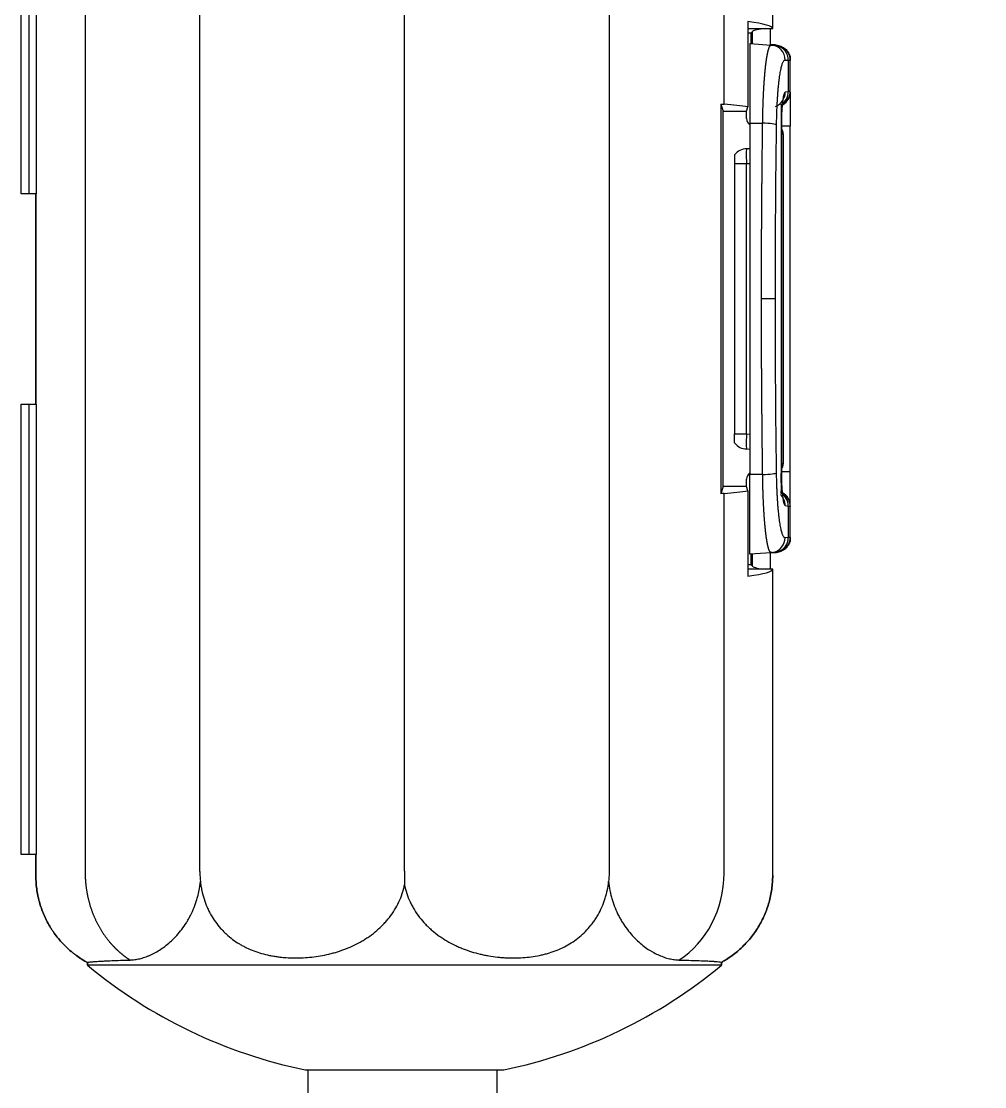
# Model space of a CAD drawing. Extents: x 1350 to 2592, y -2 to 907.
# Drawn here: x 1493.8 to 1558, y 154.5 to 225.5 of the extents above; entities that cross this region are included whole.
import ezdxf

# ---------------------------------------------------------------- set-up
doc = ezdxf.new("R2010")
doc.units = 0
doc.header["$LTSCALE"] = 10
doc.header["$MEASUREMENT"] = 0
doc.linetypes.add('CENTER', pattern=[2, 1.25, -0.25, 0.25, -0.25])
doc.layers.get('0').update_dxf_attribs({"linetype": 'CONTINUOUS'})

# ---------------------------------------------------------------- blocks, each defined once
blk = doc.blocks.new('G$CAE68A8B7')
at = {"ltscale": 0.5}
for p, q in [((4.248, 89.576), (4.248, 13.088)), ((11.883, 13.206), (11.883, 89.459)), ((25.5, 13.221), (25.5, 89.443)), ((39.117, 89.459), (39.117, 13.206)), ((46.769, 64.286), (46.769, 89.576)), ((0, 58.332), (0, 88.332)), ((0.513, 58.332), (0.513, 88.332)), ((1.012, 58.332), (1.012, 88.332)), ((50, 69.332), (50, 71.832)), ((48.354, 69.795), (48.354, 64.111)), ((48.354, 69.332), (50, 69.332)), ((48.354, 69.039), (48.565, 69.039)), ((48.565, 68.326), (48.565, 69.039)), ((48.666, 68.318), (48.666, 69.136)), ((49.847, 68.256), (49.847, 69.332)), ((48.469, 68.332), (48.469, 63.034)), ((48.469, 68.332), (49.902, 68.232)), ((49.902, 68.232), (50.113, 68.217)), ((50.17, 68.251), (50.17, 68.212)), ((51.169, 67.41), (51.169, 67.211)), ((50.826, 67.235), (51.037, 67.22)), ((51.037, 67.22), (51.037, 65.125)), ((51.169, 65.102), (51.169, 67.211)), ((51.037, 65.125), (50.832, 65.089)), ((51.169, 65.102), (51.169, 62.832)), ((46.542, 64.306), (46.7, 63.832)), ((46.542, 64.306), (46.542, 38.359)), ((48.261, 63.832), (48.354, 64.111)), ((46.7, 38.832), (46.7, 63.832)), ((46.7, 63.832), (48.261, 63.832)), ((48.261, 63.333), (48.261, 63.832)), ((48.469, 63.034), (48.469, 39.63)), ((48.469, 63.034), (49.334, 63.027)), ((50.582, 62.832), (50.576, 62.832)), ((50.576, 62.832), (50.576, 39.832)), ((51.169, 62.832), (50.581, 62.832)), ((50.582, 39.832), (50.582, 62.832)), ((51.169, 39.832), (51.169, 62.832)), ((50.7, 62.322), (50.7, 62.33)), ((50.7, 62.322), (50.7, 40.343)), ((48.469, 61.332), (48.252, 61.328)), ((47.469, 60.929), (47.469, 60.329)), ((47.469, 60.329), (47.469, 42.336)), ((48.252, 60.329), (47.469, 60.329)), ((48.469, 60.332), (48.252, 60.329)), ((48.252, 42.336), (48.252, 60.329)), ((0.513, 58.332), (0, 58.332)), ((1.012, 58.332), (0.513, 58.332)), ((0.964, 58.332), (0.964, 44.332)), ((0.964, 44.332), (0.964, 58.332)), ((0, 44.332), (0.513, 44.332)), ((0, 14.332), (0, 44.332)), ((0.513, 44.332), (1.012, 44.332)), ((0.513, 14.332), (0.513, 44.332)), ((1.012, 14.332), (1.012, 44.332)), ((47.469, 42.336), (48.252, 42.336)), ((47.469, 41.736), (47.469, 42.336)), ((48.252, 42.336), (48.469, 42.332)), ((48.252, 41.336), (48.469, 41.332)), ((50.576, 39.832), (50.582, 39.832)), ((50.584, 39.832), (51.169, 39.832)), ((50.7, 40.334), (50.7, 40.343)), ((51.169, 37.562), (51.169, 39.832)), ((48.261, 38.832), (48.261, 39.331)), ((49.334, 39.637), (48.469, 39.63)), ((48.469, 34.332), (48.469, 39.63)), ((46.7, 38.832), (46.542, 38.359)), ((48.261, 38.832), (46.7, 38.832)), ((46.769, 13.088), (46.769, 38.378)), ((48.354, 38.553), (48.261, 38.832)), ((48.354, 38.553), (48.354, 32.87)), ((50.832, 37.575), (51.037, 37.539)), ((51.037, 37.539), (51.037, 35.445)), ((51.169, 35.454), (51.169, 37.562)), ((51.037, 35.445), (50.826, 35.43)), ((51.169, 35.454), (51.169, 35.254)), ((49.902, 34.432), (48.469, 34.332)), ((48.565, 33.626), (48.565, 34.339)), ((48.666, 33.528), (48.666, 34.346)), ((49.847, 33.332), (49.847, 34.408)), ((50.113, 34.447), (49.902, 34.432)), ((50.17, 34.453), (50.17, 34.413)), ((48.565, 33.626), (48.354, 33.626)), ((50, 33.332), (48.354, 33.332)), ((50, 30.832), (50, 33.332)), ((50, 12.933), (50, 32.832)), ((50, 12.933), (50, 30.832)), ((0.513, 14.332), (0, 14.332)), ((1.012, 14.332), (0.513, 14.332)), ((0.964, 14.332), (0.964, 12.933)), ((0.964, 12.933), (0.964, 14.332)), ((4.411, 6.965), (4.411, 7.134)), ((4.411, 7.134), (4.411, 6.965)), ((46.589, 7.154), (46.589, 6.965)), ((46.589, 6.965), (46.589, 7.154)), ((46.589, 6.965), (4.411, 6.965)), ((18.9, 0), (32.1, 0))]:
    blk.add_line(p, q, dxfattribs=at)
for centre, radius, start, end in [((50.169, 67.211), 1, 0, 76.08589), ((48.269, 60.329), 1, 91.0001, 143.13021), ((48.269, 42.336), 1, 216.86979, 268.9999), ((50.169, 35.454), 1, 283.89937, 0), ((25.5, 32.283), 32.951, 230.20769, 258.44562), ((25.5, 32.283), 32.951, 230.20769, 258.44562), ((25.5, 32.283), 32.951, 281.55438, 309.79231), ((25.5, 32.283), 32.951, 281.55438, 309.79231)]:
    blk.add_arc(centre, radius, start, end, dxfattribs=at)
for centre, major_axis, ratio, start_param, end_param in [((25.5, 69.332), (24.5, 0), 0.052408, 0, 0.368634), ((25.5, 69.832), (-23.5, 0), 0.176327, 2.948913, 2.972792), ((50.145, 69.092), (1.5, 0), 0.176327, 1.999345, 2.972792), ((49.832, 67.235), (-0.07, -0.998), 0.993331, 1.640145, 3.141593), ((50.043, 67.22), (-0.07, -0.998), 0.993331, 2.968645, 3.141593), ((50.043, 67.22), (-0.07, -0.998), 0.993331, 1.640145, 2.968645), ((49.839, 65.089), (-0.174, 0.985), 0.993159, 3.315726, 4.539026), ((50.043, 65.125), (-0.174, 0.985), 0.993159, 3.512327, 4.539026), ((50.164, 65.146), (-0.174, 0.985), 0.999706, 3.388958, 4.537906), ((50.169, 65.102), (1, 0), 0.980581, 5.139384, 6.133), ((50.169, 65.102), (1, 0), 0.980581, 6.133, 6.283185), ((25.5, 63.649), (24.5, 0), 0.052408, 0.368634, 0.51937), ((48.761, 63.334), (-0.098, -0.492), 0.996044, 4.910077, 5.858091), ((49.264, 62.911), (1, -0.014), 0.117959, 0.11609, 1.502599), ((50.2, 62.322), (0.5, 0), 0.996195, 0.176739, 0.69979), ((50.2, 62.322), (0.5, 0), 0.996195, 0, 0.176739), ((48.269, 60.329), (0.017, -1), 0.01745, 3.141593, 4.712084), ((48.269, 42.336), (-0.017, -1), 0.01745, 4.712694, 6.283185), ((48.761, 39.33), (-0.098, 0.492), 0.996044, 0.425094, 1.373108), ((49.264, 39.754), (-1, -0.014), 0.117959, 1.638993, 3.025502), ((50.2, 40.343), (-0.5, 0), 0.996195, 2.441803, 3.141593), ((25.5, 39.016), (24.5, 0), 0.052408, 5.763816, 5.914551), ((49.839, 37.575), (0.174, 0.985), 0.993159, 4.885752, 5.717137), ((50.043, 37.539), (0.174, 0.985), 0.993159, 4.885752, 5.922058), ((50.164, 37.518), (0.174, 0.985), 0.999706, 4.886872, 6.04555), ((50.169, 37.562), (-1, 0), 0.980581, 3.303581, 4.302084), ((50.169, 37.562), (-1, 0), 0.980581, 3.141593, 3.303581), ((49.832, 35.43), (0.07, -0.998), 0.993331, 0.172502, 1.501447), ((50.043, 35.445), (0.07, -0.998), 0.993331, 0.172666, 1.501447), ((50.043, 35.445), (0.07, -0.998), 0.993331, 0, 0.172666), ((25.5, 32.832), (-23.5, 0), 0.176327, 3.310393, 3.334272), ((50.145, 33.573), (1.5, 0), 0.176327, 3.310393, 4.28384), ((25.5, 33.332), (24.5, 0), 0.052408, 5.914551, 6.283185), ((41.04, 13.088), (0.201, 6.597), 0.868033, 3.672309, 4.738884)]:
    blk.add_ellipse(centre, major_axis=major_axis, ratio=ratio, start_param=start_param, end_param=end_param, dxfattribs=at)
for points, knots in [([(49.334, 63.027), (49.334, 63.05), (49.335, 63.096), (49.336, 63.165), (49.337, 63.234), (49.338, 63.303), (49.339, 63.372), (49.34, 63.442), (49.341, 63.511), (49.343, 63.58), (49.344, 63.649), (49.346, 63.718), (49.348, 63.787), (49.349, 63.856), (49.351, 63.925), (49.353, 63.994), (49.355, 64.062), (49.357, 64.131), (49.359, 64.2), (49.362, 64.268), (49.364, 64.336), (49.367, 64.405), (49.369, 64.473), (49.372, 64.54), (49.374, 64.608), (49.377, 64.676), (49.38, 64.743), (49.383, 64.81), (49.386, 64.877), (49.389, 64.943), (49.392, 65.01), (49.396, 65.076), (49.399, 65.141), (49.402, 65.207), (49.406, 65.272), (49.41, 65.337), (49.413, 65.401), (49.417, 65.465), (49.421, 65.529), (49.425, 65.592), (49.429, 65.655), (49.433, 65.718), (49.437, 65.78), (49.442, 65.841), (49.446, 65.902), (49.451, 65.963), (49.455, 66.023), (49.46, 66.083), (49.465, 66.142), (49.469, 66.201), (49.474, 66.259), (49.479, 66.317), (49.484, 66.374), (49.49, 66.43), (49.495, 66.486), (49.5, 66.541), (49.506, 66.596), (49.511, 66.65), (49.517, 66.703), (49.521, 66.743), (49.524, 66.769), (49.525, 66.782), (49.527, 66.795), (49.528, 66.808), (49.53, 66.821), (49.531, 66.834), (49.533, 66.847), (49.534, 66.86), (49.536, 66.874), (49.537, 66.887), (49.539, 66.9), (49.54, 66.914), (49.542, 66.927), (49.544, 66.94), (49.545, 66.954), (49.547, 66.967), (49.549, 66.981), (49.55, 66.994), (49.552, 67.007), (49.554, 67.021), (49.556, 67.035), (49.557, 67.048), (49.559, 67.062), (49.561, 67.075), (49.563, 67.089), (49.564, 67.102), (49.566, 67.116), (49.568, 67.13), (49.57, 67.143), (49.572, 67.157), (49.574, 67.17), (49.576, 67.184), (49.578, 67.198), (49.58, 67.211), (49.582, 67.225), (49.584, 67.238), (49.586, 67.252), (49.588, 67.265), (49.59, 67.279), (49.592, 67.293), (49.594, 67.306), (49.596, 67.32), (49.598, 67.333), (49.6, 67.347), (49.602, 67.36), (49.604, 67.373), (49.607, 67.387), (49.609, 67.4), (49.611, 67.414), (49.613, 67.427), (49.615, 67.44), (49.618, 67.453), (49.62, 67.467), (49.622, 67.48), (49.625, 67.493), (49.627, 67.506), (49.629, 67.519), (49.632, 67.532), (49.634, 67.545), (49.636, 67.558), (49.639, 67.571), (49.641, 67.584), (49.644, 67.596), (49.646, 67.609), (49.648, 67.622), (49.651, 67.634), (49.653, 67.647), (49.656, 67.659), (49.658, 67.671), (49.661, 67.684), (49.664, 67.696), (49.666, 67.708), (49.669, 67.72), (49.671, 67.732), (49.674, 67.744), (49.677, 67.756), (49.679, 67.768), (49.682, 67.779), (49.685, 67.791), (49.687, 67.802), (49.69, 67.814), (49.693, 67.825), (49.696, 67.836), (49.698, 67.847), (49.701, 67.858), (49.704, 67.869), (49.707, 67.88), (49.71, 67.89), (49.712, 67.901), (49.715, 67.911), (49.718, 67.921), (49.721, 67.932), (49.724, 67.942), (49.727, 67.952), (49.73, 67.961), (49.733, 67.971), (49.736, 67.981), (49.739, 67.99), (49.742, 67.999), (49.745, 68.008), (49.748, 68.017), (49.751, 68.026), (49.754, 68.035), (49.757, 68.043), (49.76, 68.052), (49.763, 68.06), (49.767, 68.068), (49.77, 68.076), (49.773, 68.084), (49.776, 68.091), (49.779, 68.099), (49.783, 68.106), (49.786, 68.113), (49.789, 68.12), (49.792, 68.127), (49.796, 68.133), (49.799, 68.14), (49.802, 68.146), (49.806, 68.152), (49.809, 68.158), (49.812, 68.163), (49.816, 68.169), (49.819, 68.174), (49.823, 68.179), (49.826, 68.184), (49.83, 68.188), (49.833, 68.193), (49.836, 68.197), (49.84, 68.201), (49.843, 68.204), (49.847, 68.208), (49.851, 68.211), (49.854, 68.214), (49.858, 68.217), (49.861, 68.22), (49.865, 68.222), (49.869, 68.224), (49.872, 68.226), (49.876, 68.228), (49.88, 68.229), (49.883, 68.23), (49.887, 68.231), (49.891, 68.232), (49.895, 68.232), (49.898, 68.232), (49.901, 68.232), (49.902, 68.232)], [0, 0, 0, 0, 0.008044, 0.016108, 0.024192, 0.032296, 0.040419, 0.048562, 0.056724, 0.064907, 0.073109, 0.081331, 0.089573, 0.097834, 0.106115, 0.114416, 0.122737, 0.131077, 0.139438, 0.147818, 0.156217, 0.164637, 0.173076, 0.181535, 0.190014, 0.198513, 0.207031, 0.215569, 0.224127, 0.232704, 0.241302, 0.249919, 0.258556, 0.267212, 0.275889, 0.284585, 0.293301, 0.302037, 0.310792, 0.319567, 0.328362, 0.337177, 0.346011, 0.354865, 0.363739, 0.372633, 0.381546, 0.390479, 0.399432, 0.408405, 0.417397, 0.426409, 0.435441, 0.444492, 0.453563, 0.462654, 0.471765, 0.480895, 0.490045, 0.499215, 0.501491, 0.503783, 0.506091, 0.508415, 0.510755, 0.513111, 0.515483, 0.517871, 0.520275, 0.522695, 0.525131, 0.527583, 0.530051, 0.532535, 0.535034, 0.53755, 0.540082, 0.542629, 0.545193, 0.547772, 0.550368, 0.552979, 0.555607, 0.55825, 0.560909, 0.563585, 0.566276, 0.568983, 0.571706, 0.574445, 0.5772, 0.579971, 0.582758, 0.585561, 0.588379, 0.591214, 0.594064, 0.596931, 0.599814, 0.602712, 0.605626, 0.608557, 0.611503, 0.614465, 0.617443, 0.620437, 0.623447, 0.626473, 0.629514, 0.632572, 0.635646, 0.638735, 0.641841, 0.644962, 0.648099, 0.651252, 0.654421, 0.657606, 0.660807, 0.664024, 0.667257, 0.670505, 0.67377, 0.67705, 0.680347, 0.683659, 0.686987, 0.690331, 0.693691, 0.697067, 0.700459, 0.703866, 0.70729, 0.710729, 0.714184, 0.717655, 0.721142, 0.724645, 0.728164, 0.731699, 0.735249, 0.738816, 0.742398, 0.745996, 0.74961, 0.75324, 0.756886, 0.760547, 0.764225, 0.767918, 0.771627, 0.775352, 0.779093, 0.78285, 0.786622, 0.790411, 0.794215, 0.798035, 0.801871, 0.805723, 0.809591, 0.813474, 0.817374, 0.821289, 0.82522, 0.829167, 0.833129, 0.837108, 0.841102, 0.845112, 0.849138, 0.85318, 0.857238, 0.861311, 0.8654, 0.869506, 0.873626, 0.877763, 0.881916, 0.886084, 0.890268, 0.894468, 0.898684, 0.902915, 0.907162, 0.911425, 0.915704, 0.919999, 0.924309, 0.928636, 0.932978, 0.937335, 0.941709, 0.946098, 0.950503, 0.954924, 0.959361, 0.963813, 0.968282, 0.972765, 0.977265, 0.981781, 0.986312, 0.990859, 0.995422, 1, 1, 1, 1]), ([(50.17, 68.251), (50.116, 68.251), (50.063, 68.251), (49.983, 68.251), (49.956, 68.25), (49.903, 68.25), (49.876, 68.25), (49.85, 68.249)], [0, 0, 0, 0, 0.5, 0.5, 0.75, 0.75, 1, 1, 1, 1]), ([(50.17, 68.251), (50.17, 68.251), (50.173, 68.251), (50.183, 68.248), (50.19, 68.246), (50.217, 68.239), (50.243, 68.232), (50.285, 68.22), (50.294, 68.218), (50.312, 68.212), (50.322, 68.21), (50.353, 68.201), (50.386, 68.192), (50.423, 68.181), (50.448, 68.174), (50.461, 68.17), (50.488, 68.162), (50.502, 68.158), (50.531, 68.148), (50.545, 68.142), (50.62, 68.113), (50.683, 68.081), (50.811, 67.995), (50.873, 67.943), (50.945, 67.864), (50.959, 67.847), (50.986, 67.813), (50.999, 67.796), (51.037, 67.742), (51.059, 67.704), (51.09, 67.645), (51.1, 67.624), (51.118, 67.583), (51.126, 67.562), (51.148, 67.498), (51.16, 67.454), (51.169, 67.41)], [0, 0, 0, 0, 0.0625, 0.0625, 0.125, 0.125, 0.25, 0.25, 0.28125, 0.28125, 0.3125, 0.3125, 0.375, 0.40625, 0.40625, 0.4375, 0.4375, 0.46875, 0.46875, 0.5, 0.5, 0.625, 0.625, 0.75, 0.75, 0.78125, 0.78125, 0.8125, 0.8125, 0.875, 0.875, 0.90625, 0.90625, 0.9375, 0.9375, 1, 1, 1, 1]), ([(51.169, 65.114), (51.169, 65.119), (51.169, 65.131), (51.167, 65.144), (51.165, 65.147), (51.164, 65.146)], [0, 0, 0, 0, 0.223847, 0.611924, 1, 1, 1, 1]), ([(50.577, 62.832), (50.577, 62.997), (50.578, 63.299), (50.588, 63.708), (50.596, 64.015), (50.591, 64.213), (50.569, 64.274), (50.549, 64.287), (50.549, 64.288)], [0, 0, 0, 0, 0.229238, 0.443605, 0.642275, 0.825427, 0.994544, 1, 1, 1, 1]), ([(49.255, 51.332), (49.255, 51.384), (49.255, 51.489), (49.255, 51.645), (49.255, 51.801), (49.255, 51.957), (49.255, 52.114), (49.255, 52.27), (49.255, 52.426), (49.255, 52.583), (49.256, 52.739), (49.256, 52.895), (49.256, 53.051), (49.257, 53.208), (49.257, 53.364), (49.257, 53.52), (49.258, 53.677), (49.258, 53.833), (49.259, 53.989), (49.259, 54.145), (49.26, 54.302), (49.26, 54.458), (49.261, 54.614), (49.261, 54.77), (49.262, 54.926), (49.263, 55.083), (49.263, 55.239), (49.264, 55.395), (49.265, 55.551), (49.266, 55.707), (49.266, 55.863), (49.267, 56.02), (49.268, 56.176), (49.269, 56.332), (49.27, 56.488), (49.271, 56.644), (49.272, 56.8), (49.273, 56.956), (49.274, 57.112), (49.275, 57.268), (49.276, 57.424), (49.277, 57.58), (49.278, 57.736), (49.279, 57.892), (49.281, 58.048), (49.282, 58.204), (49.283, 58.36), (49.284, 58.516), (49.286, 58.672), (49.287, 58.827), (49.288, 58.983), (49.29, 59.139), (49.291, 59.295), (49.293, 59.451), (49.294, 59.606), (49.296, 59.762), (49.297, 59.918), (49.299, 60.074), (49.3, 60.229), (49.302, 60.385), (49.304, 60.541), (49.305, 60.696), (49.307, 60.852), (49.309, 61.007), (49.31, 61.163), (49.312, 61.318), (49.314, 61.474), (49.316, 61.629), (49.318, 61.785), (49.32, 61.94), (49.322, 62.096), (49.324, 62.251), (49.326, 62.406), (49.328, 62.562), (49.33, 62.717), (49.332, 62.872), (49.333, 62.976), (49.334, 63.027)], [0, 0, 0, 0, 0.013333, 0.026666, 0.04, 0.053333, 0.066666, 0.079999, 0.093332, 0.106665, 0.119999, 0.133332, 0.146665, 0.159998, 0.173331, 0.186664, 0.199998, 0.213331, 0.226664, 0.239997, 0.25333, 0.266664, 0.279997, 0.29333, 0.306663, 0.319997, 0.33333, 0.346663, 0.359996, 0.373329, 0.386663, 0.399996, 0.413329, 0.426662, 0.439996, 0.453329, 0.466662, 0.479996, 0.493329, 0.506662, 0.519995, 0.533329, 0.546662, 0.559995, 0.573329, 0.586662, 0.599995, 0.613329, 0.626662, 0.639995, 0.653329, 0.666662, 0.679996, 0.693329, 0.706662, 0.719996, 0.733329, 0.746663, 0.759996, 0.77333, 0.786663, 0.799997, 0.81333, 0.826663, 0.839997, 0.853331, 0.866664, 0.879998, 0.893331, 0.906665, 0.919998, 0.933332, 0.946665, 0.959999, 0.973333, 0.986666, 1, 1, 1, 1]), ([(50.178, 51.332), (50.178, 51.376), (50.178, 52.368), (50.182, 54.316), (50.197, 57.169), (50.221, 59.995), (50.244, 61.934), (50.257, 62.911)], [0, 0, 0, 0, 0.011439, 0.258579, 0.505719, 0.75286, 1, 1, 1, 1]), ([(50.587, 62.316), (50.595, 62.317), (50.614, 62.317), (50.642, 62.318), (50.668, 62.319), (50.683, 62.319), (50.689, 62.32), (50.691, 62.32)], [0, 0, 0, 0, 0.144752, 0.390211, 0.63567, 0.881129, 1, 1, 1, 1]), ([(49.334, 39.637), (49.333, 39.689), (49.332, 39.792), (49.33, 39.948), (49.328, 40.103), (49.326, 40.258), (49.324, 40.414), (49.322, 40.569), (49.32, 40.724), (49.318, 40.88), (49.316, 41.035), (49.314, 41.191), (49.312, 41.346), (49.31, 41.502), (49.309, 41.657), (49.307, 41.813), (49.305, 41.968), (49.304, 42.124), (49.302, 42.28), (49.3, 42.435), (49.299, 42.591), (49.297, 42.747), (49.296, 42.902), (49.294, 43.058), (49.293, 43.214), (49.291, 43.37), (49.29, 43.525), (49.288, 43.681), (49.287, 43.837), (49.286, 43.993), (49.284, 44.149), (49.283, 44.305), (49.282, 44.461), (49.281, 44.616), (49.279, 44.772), (49.278, 44.928), (49.277, 45.084), (49.276, 45.24), (49.275, 45.396), (49.274, 45.552), (49.273, 45.708), (49.272, 45.865), (49.271, 46.021), (49.27, 46.177), (49.269, 46.333), (49.268, 46.489), (49.267, 46.645), (49.266, 46.801), (49.266, 46.957), (49.265, 47.113), (49.264, 47.27), (49.263, 47.426), (49.263, 47.582), (49.262, 47.738), (49.261, 47.894), (49.261, 48.051), (49.26, 48.207), (49.26, 48.363), (49.259, 48.519), (49.259, 48.675), (49.258, 48.832), (49.258, 48.988), (49.257, 49.144), (49.257, 49.3), (49.257, 49.457), (49.256, 49.613), (49.256, 49.769), (49.256, 49.926), (49.255, 50.082), (49.255, 50.238), (49.255, 50.394), (49.255, 50.551), (49.255, 50.707), (49.255, 50.863), (49.255, 51.02), (49.255, 51.176), (49.255, 51.28), (49.255, 51.332)], [0, 0, 0, 0, 0.013334, 0.026667, 0.040001, 0.053335, 0.066668, 0.080002, 0.093335, 0.106669, 0.120002, 0.133336, 0.146669, 0.160003, 0.173337, 0.18667, 0.200003, 0.213337, 0.22667, 0.240004, 0.253337, 0.266671, 0.280004, 0.293338, 0.306671, 0.320004, 0.333338, 0.346671, 0.360005, 0.373338, 0.386671, 0.400005, 0.413338, 0.426671, 0.440005, 0.453338, 0.466671, 0.480005, 0.493338, 0.506671, 0.520004, 0.533338, 0.546671, 0.560004, 0.573338, 0.586671, 0.600004, 0.613337, 0.626671, 0.640004, 0.653337, 0.66667, 0.680003, 0.693337, 0.70667, 0.720003, 0.733336, 0.74667, 0.760003, 0.773336, 0.786669, 0.800002, 0.813336, 0.826669, 0.840002, 0.853335, 0.866668, 0.880001, 0.893335, 0.906668, 0.920001, 0.933334, 0.946667, 0.96, 0.973334, 0.986667, 1, 1, 1, 1]), ([(50.257, 39.754), (50.244, 40.731), (50.221, 42.67), (50.197, 45.495), (50.182, 48.348), (50.178, 50.297), (50.178, 51.288), (50.178, 51.332)], [0, 0, 0, 0, 0.24714, 0.494281, 0.741421, 0.988561, 1, 1, 1, 1]), ([(50.534, 38.368), (50.543, 38.374), (50.564, 38.407), (50.579, 38.534), (50.579, 38.819), (50.574, 39.175), (50.574, 39.529), (50.575, 39.727), (50.577, 39.832)], [0, 0, 0, 0, 0.079872, 0.258351, 0.469088, 0.715154, 0.852674, 1, 1, 1, 1]), ([(50.583, 40.011), (50.593, 40.023), (50.615, 40.052), (50.644, 40.1), (50.669, 40.155), (50.687, 40.213), (50.698, 40.273), (50.7, 40.314), (50.7, 40.334)], [0, 0, 0, 0, 0.133322, 0.306658, 0.479993, 0.653329, 0.826664, 1, 1, 1, 1]), ([(50.692, 40.344), (50.69, 40.345), (50.683, 40.345), (50.668, 40.346), (50.642, 40.347), (50.616, 40.347), (50.599, 40.348), (50.594, 40.348)], [0, 0, 0, 0, 0.130492, 0.385111, 0.63973, 0.894349, 1, 1, 1, 1]), ([(49.815, 34.497), (49.814, 34.498), (49.812, 34.502), (49.809, 34.507), (49.806, 34.513), (49.802, 34.519), (49.799, 34.525), (49.796, 34.531), (49.792, 34.538), (49.789, 34.544), (49.786, 34.551), (49.783, 34.558), (49.779, 34.566), (49.776, 34.573), (49.773, 34.581), (49.77, 34.588), (49.767, 34.596), (49.763, 34.604), (49.76, 34.613), (49.757, 34.621), (49.754, 34.63), (49.751, 34.638), (49.748, 34.647), (49.745, 34.656), (49.742, 34.665), (49.739, 34.674), (49.736, 34.684), (49.733, 34.693), (49.73, 34.703), (49.727, 34.713), (49.724, 34.723), (49.721, 34.733), (49.718, 34.743), (49.715, 34.753), (49.712, 34.764), (49.71, 34.774), (49.707, 34.785), (49.704, 34.796), (49.701, 34.806), (49.698, 34.817), (49.696, 34.829), (49.693, 34.84), (49.69, 34.851), (49.687, 34.862), (49.685, 34.874), (49.682, 34.885), (49.679, 34.897), (49.677, 34.909), (49.674, 34.921), (49.671, 34.932), (49.669, 34.944), (49.666, 34.956), (49.664, 34.969), (49.661, 34.981), (49.658, 34.993), (49.656, 35.005), (49.653, 35.018), (49.651, 35.03), (49.648, 35.043), (49.646, 35.056), (49.644, 35.068), (49.641, 35.081), (49.639, 35.094), (49.636, 35.107), (49.634, 35.12), (49.632, 35.132), (49.629, 35.145), (49.627, 35.159), (49.625, 35.172), (49.622, 35.185), (49.62, 35.198), (49.618, 35.211), (49.615, 35.224), (49.613, 35.238), (49.611, 35.251), (49.609, 35.264), (49.607, 35.278), (49.604, 35.291), (49.602, 35.305), (49.6, 35.318), (49.598, 35.331), (49.596, 35.345), (49.594, 35.358), (49.592, 35.372), (49.59, 35.385), (49.588, 35.399), (49.586, 35.413), (49.584, 35.426), (49.582, 35.44), (49.58, 35.453), (49.578, 35.467), (49.576, 35.481), (49.574, 35.494), (49.572, 35.508), (49.57, 35.521), (49.568, 35.535), (49.566, 35.549), (49.564, 35.562), (49.563, 35.576), (49.561, 35.589), (49.559, 35.603), (49.557, 35.616), (49.556, 35.63), (49.554, 35.644), (49.552, 35.657), (49.55, 35.671), (49.549, 35.684), (49.547, 35.697), (49.545, 35.711), (49.544, 35.724), (49.542, 35.738), (49.54, 35.751), (49.539, 35.764), (49.537, 35.778), (49.536, 35.791), (49.534, 35.804), (49.533, 35.817), (49.531, 35.83), (49.53, 35.844), (49.528, 35.857), (49.527, 35.87), (49.525, 35.883), (49.524, 35.896), (49.521, 35.922), (49.517, 35.961), (49.511, 36.015), (49.506, 36.069), (49.5, 36.123), (49.495, 36.178), (49.49, 36.234), (49.484, 36.291), (49.479, 36.348), (49.474, 36.405), (49.469, 36.463), (49.465, 36.522), (49.46, 36.581), (49.455, 36.641), (49.451, 36.701), (49.446, 36.762), (49.442, 36.823), (49.437, 36.885), (49.433, 36.947), (49.429, 37.009), (49.425, 37.072), (49.421, 37.136), (49.417, 37.199), (49.413, 37.264), (49.41, 37.328), (49.406, 37.393), (49.402, 37.458), (49.399, 37.523), (49.396, 37.589), (49.392, 37.655), (49.389, 37.721), (49.386, 37.788), (49.383, 37.855), (49.38, 37.922), (49.377, 37.989), (49.374, 38.056), (49.372, 38.124), (49.369, 38.192), (49.367, 38.26), (49.364, 38.328), (49.362, 38.396), (49.359, 38.465), (49.357, 38.533), (49.355, 38.602), (49.353, 38.671), (49.351, 38.74), (49.349, 38.809), (49.348, 38.878), (49.346, 38.947), (49.344, 39.016), (49.343, 39.085), (49.341, 39.154), (49.34, 39.223), (49.339, 39.292), (49.338, 39.361), (49.337, 39.43), (49.336, 39.499), (49.335, 39.568), (49.334, 39.614), (49.334, 39.637)], [0, 0, 0, 0, 0.004, 0.008681, 0.013345, 0.01799, 0.022618, 0.027229, 0.031821, 0.036396, 0.040953, 0.045493, 0.050015, 0.054519, 0.059005, 0.063474, 0.067925, 0.072358, 0.076774, 0.081172, 0.085552, 0.089914, 0.094259, 0.098586, 0.102895, 0.107187, 0.111461, 0.115717, 0.119955, 0.124176, 0.128379, 0.132564, 0.136732, 0.140881, 0.145013, 0.149127, 0.153224, 0.157303, 0.161364, 0.165407, 0.169432, 0.17344, 0.17743, 0.181402, 0.185357, 0.189293, 0.193212, 0.197113, 0.200997, 0.204862, 0.20871, 0.21254, 0.216352, 0.220147, 0.223924, 0.227683, 0.231424, 0.235147, 0.238853, 0.242541, 0.246211, 0.249863, 0.253497, 0.257114, 0.260713, 0.264294, 0.267857, 0.271402, 0.27493, 0.27844, 0.281932, 0.285406, 0.288863, 0.292301, 0.295722, 0.299125, 0.30251, 0.305878, 0.309227, 0.312559, 0.315873, 0.319169, 0.322447, 0.325708, 0.32895, 0.332175, 0.335382, 0.338571, 0.341743, 0.344896, 0.348032, 0.35115, 0.35425, 0.357332, 0.360396, 0.363443, 0.366471, 0.369482, 0.372475, 0.37545, 0.378407, 0.381347, 0.384268, 0.387172, 0.390058, 0.392926, 0.395776, 0.398608, 0.401423, 0.404219, 0.406998, 0.409759, 0.412502, 0.415227, 0.417935, 0.420624, 0.423296, 0.425949, 0.428585, 0.431203, 0.433804, 0.436386, 0.43895, 0.441497, 0.451755, 0.461992, 0.472207, 0.482399, 0.49257, 0.502718, 0.512845, 0.522949, 0.533031, 0.543092, 0.55313, 0.563146, 0.57314, 0.583112, 0.593062, 0.60299, 0.612895, 0.622779, 0.63264, 0.64248, 0.652297, 0.662092, 0.671866, 0.681617, 0.691346, 0.701052, 0.710737, 0.7204, 0.73004, 0.739659, 0.749255, 0.758829, 0.768381, 0.777911, 0.787419, 0.796905, 0.806369, 0.81581, 0.82523, 0.834627, 0.844002, 0.853355, 0.862686, 0.871995, 0.881282, 0.890547, 0.899789, 0.90901, 0.918208, 0.927385, 0.936539, 0.945671, 0.954781, 0.963869, 0.972935, 0.981979, 0.991, 1, 1, 1, 1]), ([(51.164, 37.518), (51.165, 37.518), (51.167, 37.521), (51.169, 37.533), (51.169, 37.545), (51.169, 37.55)], [0, 0, 0, 0, 0.388359, 0.776718, 1, 1, 1, 1]), ([(51.169, 35.254), (51.16, 35.21), (51.148, 35.167), (51.126, 35.103), (51.118, 35.082), (51.1, 35.04), (51.09, 35.02), (51.059, 34.96), (51.037, 34.922), (50.999, 34.869), (50.986, 34.851), (50.959, 34.817), (50.945, 34.801), (50.873, 34.722), (50.811, 34.669), (50.683, 34.584), (50.62, 34.552), (50.545, 34.522), (50.531, 34.517), (50.502, 34.507), (50.488, 34.502), (50.461, 34.494), (50.448, 34.49), (50.423, 34.483), (50.386, 34.473), (50.353, 34.464), (50.322, 34.455), (50.312, 34.452), (50.294, 34.447), (50.285, 34.444), (50.243, 34.433), (50.217, 34.426), (50.19, 34.418), (50.183, 34.416), (50.173, 34.414), (50.17, 34.413), (50.17, 34.413)], [0, 0, 0, 0, 0.0625, 0.0625, 0.09375, 0.09375, 0.125, 0.125, 0.1875, 0.1875, 0.21875, 0.21875, 0.25, 0.25, 0.375, 0.375, 0.5, 0.5, 0.53125, 0.53125, 0.5625, 0.5625, 0.59375, 0.59375, 0.625, 0.6875, 0.6875, 0.71875, 0.71875, 0.75, 0.75, 0.875, 0.875, 0.9375, 0.9375, 1, 1, 1, 1]), ([(49.902, 34.432), (49.901, 34.432), (49.898, 34.432), (49.895, 34.432), (49.891, 34.433), (49.887, 34.433), (49.883, 34.434), (49.88, 34.435), (49.876, 34.437), (49.872, 34.438), (49.869, 34.44), (49.865, 34.442), (49.861, 34.445), (49.858, 34.447), (49.854, 34.45), (49.851, 34.453), (49.847, 34.457), (49.843, 34.46), (49.84, 34.464), (49.836, 34.468), (49.833, 34.472), (49.83, 34.476), (49.826, 34.481), (49.823, 34.486), (49.819, 34.491), (49.817, 34.494), (49.815, 34.496), (49.815, 34.497)], [0, 0, 0, 0, 0.04313, 0.086111, 0.128944, 0.171628, 0.214164, 0.256552, 0.298791, 0.340881, 0.382823, 0.424617, 0.466262, 0.507759, 0.549106, 0.590306, 0.631356, 0.672258, 0.713012, 0.753616, 0.794072, 0.83438, 0.874538, 0.914548, 0.954409, 0.994121, 1, 1, 1, 1]), ([(50.17, 34.413), (50.116, 34.413), (50.063, 34.413), (49.983, 34.414), (49.956, 34.414), (49.903, 34.415), (49.876, 34.415), (49.85, 34.415)], [0, 0, 0, 0, 0.5, 0.5, 0.75, 0.75, 1, 1, 1, 1]), ([(4.411, 7.134), (4.153, 7.274), (3.905, 7.431), (3.607, 7.65), (3.548, 7.694), (3.46, 7.763), (3.431, 7.786), (3.374, 7.833), (3.231, 7.951), (3.094, 8.075), (2.776, 8.381), (2.578, 8.598), (2.304, 8.943), (2.217, 9.061), (2.091, 9.244), (2.05, 9.305), (1.989, 9.399), (1.97, 9.431), (1.931, 9.494), (1.911, 9.525), (1.741, 9.812), (1.608, 10.075), (1.378, 10.614), (1.281, 10.892), (1.182, 11.248), (1.164, 11.319), (1.129, 11.464), (1.113, 11.536), (1.068, 11.754), (1.044, 11.9), (0.984, 12.34), (0.964, 12.635), (0.964, 12.933)], [0, 0, 0, 0, 0.125, 0.125, 0.15625, 0.15625, 0.171875, 0.171875, 0.1875, 0.25, 0.25, 0.375, 0.375, 0.4375, 0.4375, 0.46875, 0.46875, 0.484375, 0.484375, 0.5, 0.5, 0.625, 0.625, 0.75, 0.75, 0.78125, 0.78125, 0.8125, 0.8125, 0.875, 0.875, 1, 1, 1, 1]), ([(0.964, 12.933), (0.964, 12.635), (0.984, 12.34), (1.044, 11.9), (1.068, 11.754), (1.113, 11.536), (1.129, 11.464), (1.164, 11.319), (1.182, 11.248), (1.281, 10.892), (1.378, 10.614), (1.608, 10.075), (1.741, 9.812), (1.911, 9.525), (1.931, 9.494), (1.97, 9.431), (1.989, 9.399), (2.05, 9.305), (2.091, 9.244), (2.217, 9.061), (2.304, 8.943), (2.578, 8.598), (2.776, 8.381), (3.094, 8.075), (3.231, 7.951), (3.374, 7.833), (3.431, 7.786), (3.46, 7.763), (3.548, 7.694), (3.607, 7.65), (3.905, 7.431), (4.153, 7.274), (4.411, 7.134)], [0, 0, 0, 0, 0.125, 0.125, 0.1875, 0.1875, 0.21875, 0.21875, 0.25, 0.25, 0.375, 0.375, 0.5, 0.5, 0.515625, 0.515625, 0.53125, 0.53125, 0.5625, 0.5625, 0.625, 0.625, 0.75, 0.75, 0.8125, 0.828125, 0.828125, 0.84375, 0.84375, 0.875, 0.875, 1, 1, 1, 1]), ([(4.248, 13.088), (4.249, 13.062), (4.249, 13.008), (4.251, 12.927), (4.254, 12.846), (4.257, 12.765), (4.262, 12.683), (4.267, 12.601), (4.273, 12.519), (4.281, 12.436), (4.289, 12.353), (4.298, 12.27), (4.308, 12.186), (4.319, 12.103), (4.331, 12.019), (4.344, 11.935), (4.358, 11.851), (4.373, 11.767), (4.389, 11.682), (4.406, 11.598), (4.424, 11.513), (4.443, 11.429), (4.463, 11.344), (4.484, 11.26), (4.506, 11.175), (4.53, 11.091), (4.554, 11.007), (4.579, 10.923), (4.606, 10.838), (4.633, 10.755), (4.662, 10.671), (4.691, 10.587), (4.722, 10.504), (4.754, 10.421), (4.786, 10.338), (4.82, 10.256), (4.855, 10.174), (4.891, 10.092), (4.928, 10.011), (4.966, 9.93), (5.005, 9.85), (5.046, 9.77), (5.087, 9.69), (5.129, 9.611), (5.172, 9.533), (5.216, 9.455), (5.262, 9.378), (5.308, 9.302), (5.355, 9.226), (5.403, 9.151), (5.452, 9.076), (5.502, 9.003), (5.553, 8.93), (5.605, 8.857), (5.658, 8.786), (5.712, 8.716), (5.766, 8.646), (5.822, 8.577), (5.878, 8.509), (5.925, 8.455), (5.961, 8.413), (5.986, 8.384), (6.012, 8.355), (6.038, 8.327), (6.064, 8.298), (6.09, 8.27), (6.117, 8.242), (6.143, 8.214), (6.17, 8.186), (6.196, 8.159), (6.223, 8.131), (6.25, 8.104), (6.278, 8.077), (6.305, 8.051), (6.332, 8.024), (6.36, 7.998), (6.388, 7.972), (6.415, 7.946), (6.443, 7.92), (6.472, 7.895), (6.5, 7.87), (6.528, 7.845), (6.557, 7.82), (6.585, 7.795), (6.614, 7.771), (6.643, 7.747), (6.672, 7.723), (6.701, 7.699), (6.73, 7.676), (6.759, 7.652), (6.788, 7.629), (6.818, 7.606), (6.848, 7.584), (6.877, 7.561), (6.907, 7.539), (6.937, 7.517), (6.967, 7.496), (6.997, 7.474), (7.027, 7.453), (7.057, 7.432), (7.088, 7.411), (7.118, 7.39), (7.149, 7.37), (7.179, 7.35), (7.21, 7.33), (7.23, 7.317), (7.241, 7.31)], [0, 0, 0, 0, 0.01141, 0.022876, 0.034398, 0.045976, 0.057608, 0.069296, 0.081037, 0.092832, 0.104679, 0.116579, 0.128531, 0.140533, 0.152586, 0.164689, 0.17684, 0.18904, 0.201288, 0.213582, 0.225922, 0.238307, 0.250736, 0.263209, 0.275725, 0.288282, 0.300879, 0.313517, 0.326193, 0.338907, 0.351658, 0.364445, 0.377266, 0.390121, 0.403009, 0.415928, 0.428878, 0.441857, 0.454864, 0.467898, 0.480957, 0.494042, 0.507149, 0.520279, 0.53343, 0.5466, 0.559789, 0.572995, 0.586216, 0.599453, 0.612702, 0.625964, 0.639236, 0.652517, 0.665807, 0.679103, 0.692405, 0.70571, 0.719019, 0.732328, 0.738187, 0.744046, 0.749904, 0.755762, 0.76162, 0.767477, 0.773333, 0.779189, 0.785044, 0.790897, 0.79675, 0.802601, 0.808451, 0.814299, 0.820146, 0.825991, 0.831835, 0.837676, 0.843515, 0.849352, 0.855187, 0.86102, 0.86685, 0.872677, 0.878502, 0.884323, 0.890142, 0.895958, 0.901771, 0.90758, 0.913386, 0.919189, 0.924988, 0.930783, 0.936575, 0.942362, 0.948146, 0.953925, 0.959701, 0.965471, 0.971238, 0.977, 0.982757, 0.98851, 0.994257, 1, 1, 1, 1]), ([(25.5, 13.221), (25.5, 13.072), (25.5, 12.923), (25.5, 12.624), (25.5, 12.475), (25.5, 12.325)], [0, 0, 0, 0, 0.5, 0.5, 1, 1, 1, 1]), ([(50, 12.933), (50, 12.783), (49.99, 12.483), (49.944, 12.034), (49.867, 11.588), (49.76, 11.151), (49.624, 10.721), (49.458, 10.301), (49.264, 9.893), (49.044, 9.501), (48.796, 9.124), (48.523, 8.764), (48.227, 8.424), (47.909, 8.106), (47.568, 7.809), (47.208, 7.536), (46.879, 7.32), (46.67, 7.199), (46.589, 7.154)], [0, 0, 0, 0, 0.064036, 0.128073, 0.192109, 0.256146, 0.320182, 0.384218, 0.448255, 0.512291, 0.576327, 0.640364, 0.7044, 0.768437, 0.832473, 0.896509, 0.960546, 1, 1, 1, 1]), ([(46.589, 7.154), (46.67, 7.199), (46.879, 7.32), (47.208, 7.536), (47.568, 7.809), (47.909, 8.106), (48.227, 8.424), (48.523, 8.764), (48.796, 9.124), (49.044, 9.501), (49.264, 9.893), (49.458, 10.301), (49.624, 10.721), (49.76, 11.151), (49.867, 11.588), (49.944, 12.034), (49.99, 12.483), (50, 12.783), (50, 12.933)], [0, 0, 0, 0, 0.039454, 0.103491, 0.167527, 0.231563, 0.2956, 0.359636, 0.423673, 0.487709, 0.551745, 0.615782, 0.679818, 0.743854, 0.807891, 0.871927, 0.935964, 1, 1, 1, 1]), ([(7.241, 7.31), (7.292, 7.312), (7.344, 7.315), (7.449, 7.324), (7.502, 7.329), (7.664, 7.351), (7.882, 7.393), (8.109, 7.458), (8.282, 7.517), (8.369, 7.548), (8.457, 7.584), (8.516, 7.609), (8.545, 7.621), (8.693, 7.687), (8.812, 7.746), (9.05, 7.877), (9.17, 7.949), (9.408, 8.108), (9.527, 8.195), (9.765, 8.383), (9.883, 8.485), (10.03, 8.623), (10.06, 8.651), (10.118, 8.708), (10.176, 8.766), (10.234, 8.826), (10.291, 8.887), (10.32, 8.918), (10.461, 9.075), (10.571, 9.208), (10.783, 9.487), (10.884, 9.634), (11.03, 9.865), (11.101, 9.984), (11.169, 10.107), (11.214, 10.19), (11.236, 10.232), (11.344, 10.443), (11.424, 10.617), (11.567, 10.975), (11.632, 11.16), (11.716, 11.444), (11.755, 11.589), (11.789, 11.736), (11.805, 11.811), (11.81, 11.835), (11.821, 11.885), (11.826, 11.91), (11.869, 12.134), (11.897, 12.334), (11.916, 12.534)], [0, 0, 0, 0, 0.03125, 0.03125, 0.0625, 0.0625, 0.125, 0.1875, 0.1875, 0.21875, 0.234375, 0.234375, 0.25, 0.25, 0.3125, 0.3125, 0.375, 0.375, 0.4375, 0.4375, 0.5, 0.5, 0.515625, 0.515625, 0.53125, 0.546875, 0.546875, 0.5625, 0.5625, 0.625, 0.625, 0.6875, 0.6875, 0.71875, 0.734375, 0.734375, 0.75, 0.75, 0.8125, 0.8125, 0.875, 0.875, 0.90625, 0.921875, 0.921875, 0.929687, 0.929687, 0.9375, 0.9375, 1, 1, 1, 1]), ([(11.916, 12.534), (11.918, 12.509), (11.921, 12.484), (11.927, 12.433), (11.937, 12.358), (11.963, 12.184), (11.99, 12.037), (12.052, 11.747), (12.102, 11.558), (12.22, 11.188), (12.288, 11.006), (12.385, 10.785), (12.405, 10.741), (12.446, 10.654), (12.508, 10.524), (12.575, 10.398), (12.715, 10.153), (12.815, 9.996), (13.029, 9.696), (13.143, 9.553), (13.295, 9.382), (13.326, 9.348), (13.388, 9.281), (13.42, 9.248), (13.516, 9.15), (13.582, 9.088), (13.781, 8.905), (13.92, 8.791), (14.207, 8.578), (14.355, 8.479), (14.585, 8.34), (14.663, 8.296), (14.782, 8.232), (14.822, 8.211), (14.902, 8.171), (14.943, 8.151), (15.145, 8.054), (15.31, 7.983), (15.646, 7.857), (15.817, 7.801), (16.165, 7.701), (16.342, 7.657), (16.612, 7.602), (16.703, 7.585), (16.885, 7.553), (17.069, 7.526), (17.3, 7.498), (17.44, 7.485), (17.534, 7.477), (17.581, 7.474), (17.815, 7.457), (18.191, 7.443), (18.758, 7.455), (19.326, 7.501), (19.897, 7.581), (20.279, 7.659), (20.565, 7.728), (20.661, 7.752), (20.852, 7.805), (20.947, 7.832), (21.231, 7.921), (21.417, 7.986), (21.786, 8.131), (21.968, 8.21), (22.326, 8.382), (22.502, 8.476), (22.762, 8.628), (22.848, 8.681), (22.975, 8.763), (23.018, 8.791), (23.101, 8.848), (23.143, 8.877), (23.348, 9.022), (23.507, 9.146), (23.812, 9.407), (23.958, 9.544), (24.167, 9.762), (24.235, 9.837), (24.334, 9.951), (24.367, 9.99), (24.432, 10.069), (24.464, 10.109), (24.62, 10.309), (24.735, 10.475), (24.945, 10.817), (25.04, 10.993), (25.21, 11.356), (25.284, 11.543), (25.363, 11.784), (25.378, 11.833), (25.4, 11.906), (25.407, 11.931), (25.42, 11.98), (25.453, 12.103), (25.481, 12.226), (25.5, 12.325)], [0, 0, 0, 0, 0.003906, 0.003906, 0.007812, 0.015625, 0.03125, 0.03125, 0.0625, 0.0625, 0.09375, 0.09375, 0.101563, 0.101563, 0.109375, 0.125, 0.125, 0.15625, 0.15625, 0.1875, 0.1875, 0.195312, 0.195312, 0.203125, 0.203125, 0.21875, 0.21875, 0.25, 0.25, 0.28125, 0.28125, 0.296875, 0.296875, 0.304687, 0.304687, 0.3125, 0.3125, 0.34375, 0.34375, 0.375, 0.375, 0.40625, 0.40625, 0.421875, 0.421875, 0.4375, 0.453125, 0.460937, 0.460937, 0.46875, 0.46875, 0.5, 0.53125, 0.5625, 0.59375, 0.625, 0.625, 0.640625, 0.640625, 0.65625, 0.65625, 0.6875, 0.6875, 0.71875, 0.71875, 0.75, 0.75, 0.765625, 0.765625, 0.773438, 0.773438, 0.78125, 0.78125, 0.8125, 0.8125, 0.84375, 0.84375, 0.859375, 0.859375, 0.867188, 0.867188, 0.875, 0.875, 0.90625, 0.90625, 0.9375, 0.9375, 0.96875, 0.96875, 0.976563, 0.976563, 0.980469, 0.980469, 0.984375, 1, 1, 1, 1]), ([(25.5, 12.325), (25.538, 12.126), (25.589, 11.932), (25.713, 11.551), (25.787, 11.365), (25.914, 11.092), (25.959, 11.001), (26.031, 10.868), (26.055, 10.824), (26.106, 10.735), (26.132, 10.692), (26.265, 10.475), (26.38, 10.31), (26.627, 9.992), (26.758, 9.841), (26.967, 9.623), (27.038, 9.552), (27.185, 9.413), (27.26, 9.346), (27.491, 9.147), (27.65, 9.024), (27.978, 8.791), (28.146, 8.683), (28.491, 8.48), (28.668, 8.386), (28.894, 8.277), (28.939, 8.255), (29.03, 8.213), (29.167, 8.152), (29.305, 8.095), (29.583, 7.986), (29.769, 7.921), (30.145, 7.804), (30.335, 7.752), (30.621, 7.683), (30.717, 7.662), (30.861, 7.632), (30.909, 7.623), (31.005, 7.605), (31.053, 7.596), (31.294, 7.554), (31.487, 7.527), (31.728, 7.501), (31.777, 7.496), (31.873, 7.487), (31.921, 7.482), (32.065, 7.471), (32.161, 7.465), (32.447, 7.451), (32.636, 7.447), (33.012, 7.451), (33.384, 7.465), (33.751, 7.503), (34.115, 7.552), (34.295, 7.583), (34.564, 7.638), (34.653, 7.658), (34.786, 7.691), (34.83, 7.702), (34.919, 7.725), (34.963, 7.737), (35.182, 7.8), (35.354, 7.857), (35.69, 7.984), (35.855, 8.053), (36.176, 8.208), (36.333, 8.292), (36.639, 8.475), (36.788, 8.574), (37.079, 8.79), (37.218, 8.904), (37.484, 9.147), (37.611, 9.276), (37.852, 9.547), (37.967, 9.691), (38.102, 9.88), (38.129, 9.918), (38.181, 9.996), (38.207, 10.035), (38.283, 10.154), (38.332, 10.235), (38.472, 10.481), (38.556, 10.65), (38.709, 11), (38.777, 11.18), (38.867, 11.459), (38.894, 11.553), (38.932, 11.697), (38.945, 11.746), (38.962, 11.819), (38.968, 11.843), (38.979, 11.892), (39.027, 12.113), (39.063, 12.335), (39.084, 12.534)], [0, 0, 0, 0, 0.03125, 0.03125, 0.0625, 0.0625, 0.078125, 0.078125, 0.085938, 0.085938, 0.09375, 0.09375, 0.125, 0.125, 0.15625, 0.15625, 0.171875, 0.171875, 0.1875, 0.1875, 0.21875, 0.21875, 0.25, 0.25, 0.28125, 0.28125, 0.289063, 0.289063, 0.296875, 0.3125, 0.3125, 0.34375, 0.34375, 0.375, 0.375, 0.390625, 0.390625, 0.398438, 0.398438, 0.40625, 0.40625, 0.4375, 0.4375, 0.445313, 0.445313, 0.453125, 0.453125, 0.46875, 0.46875, 0.5, 0.5, 0.53125, 0.5625, 0.5625, 0.59375, 0.59375, 0.609375, 0.609375, 0.617188, 0.617188, 0.625, 0.625, 0.65625, 0.65625, 0.6875, 0.6875, 0.71875, 0.71875, 0.75, 0.75, 0.78125, 0.78125, 0.8125, 0.8125, 0.84375, 0.84375, 0.851563, 0.851563, 0.859375, 0.859375, 0.875, 0.875, 0.90625, 0.90625, 0.9375, 0.9375, 0.953125, 0.953125, 0.960938, 0.960938, 0.964844, 0.964844, 0.96875, 1, 1, 1, 1]), ([(39.084, 12.534), (39.103, 12.332), (39.132, 12.131), (39.18, 11.883), (39.195, 11.808), (39.212, 11.734), (39.223, 11.684), (39.229, 11.66), (39.259, 11.537), (39.286, 11.44), (39.37, 11.154), (39.435, 10.969), (39.579, 10.611), (39.659, 10.437), (39.788, 10.185), (39.832, 10.103), (39.902, 9.981), (39.926, 9.94), (39.973, 9.861), (39.998, 9.821), (40.12, 9.627), (40.222, 9.48), (40.434, 9.201), (40.544, 9.069), (40.713, 8.882), (40.799, 8.791), (40.886, 8.704), (40.945, 8.647), (40.974, 8.619), (41.122, 8.481), (41.241, 8.378), (41.48, 8.189), (41.601, 8.102), (41.782, 7.981), (41.843, 7.943), (41.934, 7.888), (41.964, 7.871), (42.025, 7.836), (42.055, 7.819), (42.205, 7.737), (42.324, 7.679), (42.558, 7.576), (42.673, 7.532), (42.901, 7.455), (43.013, 7.423), (43.234, 7.37), (43.343, 7.35), (43.556, 7.322), (43.661, 7.313), (43.764, 7.31)], [0, 0, 0, 0, 0.0625, 0.0625, 0.078125, 0.085937, 0.085937, 0.09375, 0.09375, 0.125, 0.125, 0.1875, 0.1875, 0.25, 0.25, 0.28125, 0.28125, 0.296875, 0.296875, 0.3125, 0.3125, 0.375, 0.375, 0.4375, 0.4375, 0.46875, 0.484375, 0.484375, 0.5, 0.5, 0.5625, 0.5625, 0.625, 0.625, 0.65625, 0.65625, 0.671875, 0.671875, 0.6875, 0.6875, 0.75, 0.75, 0.8125, 0.8125, 0.875, 0.875, 0.9375, 0.9375, 1, 1, 1, 1]), ([(4.411, 7.134), (4.411, 7.142), (4.426, 7.149), (4.487, 7.165), (4.577, 7.18), (4.802, 7.202), (5.011, 7.217), (5.19, 7.228), (5.254, 7.232), (5.355, 7.238), (5.39, 7.24), (5.461, 7.243), (5.497, 7.245), (5.684, 7.254), (5.847, 7.262), (6.199, 7.276), (6.578, 7.29), (7.011, 7.304), (7.241, 7.31)], [0, 0, 0, 0, 0.125, 0.125, 0.25, 0.375, 0.5, 0.5, 0.5625, 0.5625, 0.59375, 0.59375, 0.625, 0.625, 0.75, 0.75, 0.875, 1, 1, 1, 1]), ([(43.764, 7.31), (43.995, 7.304), (44.429, 7.292), (44.996, 7.274), (45.48, 7.255), (45.748, 7.242), (45.928, 7.232), (45.984, 7.228), (46.063, 7.223), (46.089, 7.222), (46.138, 7.218), (46.161, 7.217), (46.274, 7.208), (46.349, 7.201), (46.469, 7.188), (46.559, 7.174), (46.589, 7.161), (46.589, 7.154)], [0, 0, 0, 0, 0.125, 0.25, 0.375, 0.5, 0.5, 0.5625, 0.5625, 0.59375, 0.59375, 0.625, 0.625, 0.75, 0.75, 0.875, 1, 1, 1, 1])]:
    blk.add_open_spline(points, degree=3, knots=knots, dxfattribs=at)
for points, degree in [([(50.071, 68.205), (49.942, 68.232), (49.816, 68.162)], 2), ([(50.41, 68.182), (50.41, 68.182), (50.283, 68.191)], 2), ([(50.257, 62.911), (50.259, 63.02), (50.263, 63.238), (50.271, 63.56), (50.282, 63.873), (50.295, 64.177), (50.31, 64.473), (50.327, 64.76), (50.347, 65.037), (50.369, 65.302), (50.393, 65.553), (50.418, 65.791), (50.446, 66.014), (50.475, 66.22), (50.505, 66.41), (50.537, 66.582), (50.57, 66.735), (50.605, 66.869), (50.64, 66.983), (50.676, 67.076), (50.713, 67.149), (50.75, 67.2), (50.788, 67.23), (50.813, 67.235), (50.826, 67.235)], 3), ([(51.037, 67.22), (51.066, 67.218), (51.115, 67.215), (51.16, 67.212), (51.169, 67.211), (51.169, 67.211)], 3), ([(50.832, 65.089), (50.825, 65.088), (50.81, 65.08), (50.788, 65.052), (50.767, 65.009), (50.747, 64.953), (50.727, 64.882), (50.708, 64.798), (50.69, 64.701), (50.673, 64.592), (50.657, 64.471), (50.642, 64.339), (50.629, 64.197), (50.617, 64.047), (50.606, 63.889), (50.597, 63.724), (50.589, 63.553), (50.583, 63.377), (50.579, 63.198), (50.576, 63.017), (50.576, 62.894), (50.576, 62.832)], 3), ([(51.164, 65.146), (51.159, 65.146), (51.143, 65.143), (51.101, 65.136), (51.06, 65.129), (51.037, 65.125)], 3), ([(51.156, 64.944), (51.169, 65.123)], 1), ([(46.542, 64.306), (46.621, 64.299), (46.697, 64.293), (46.769, 64.286)], 3), ([(50.688, 62.307), (50.692, 62.411)], 1), ([(50.7, 62.33), (50.7, 62.345), (50.699, 62.359), (50.698, 62.373)], 3), ([(50.826, 35.43), (50.813, 35.429), (50.788, 35.435), (50.75, 35.465), (50.713, 35.516), (50.676, 35.589), (50.64, 35.682), (50.605, 35.796), (50.57, 35.93), (50.537, 36.083), (50.505, 36.254), (50.475, 36.444), (50.446, 36.651), (50.418, 36.873), (50.393, 37.111), (50.369, 37.363), (50.347, 37.628), (50.327, 37.904), (50.31, 38.191), (50.295, 38.488), (50.282, 38.791), (50.271, 39.105), (50.263, 39.427), (50.259, 39.644), (50.257, 39.754)], 3), ([(50.576, 39.832), (50.576, 39.77), (50.576, 39.647), (50.579, 39.467), (50.583, 39.287), (50.589, 39.112), (50.597, 38.941), (50.606, 38.776), (50.617, 38.617), (50.629, 38.467), (50.642, 38.326), (50.657, 38.194), (50.673, 38.073), (50.69, 37.963), (50.708, 37.866), (50.727, 37.782), (50.747, 37.712), (50.767, 37.655), (50.788, 37.612), (50.81, 37.585), (50.825, 37.577), (50.832, 37.575)], 3), ([(50.692, 40.254), (50.688, 40.357)], 1), ([(46.769, 38.378), (46.697, 38.372), (46.621, 38.365), (46.542, 38.359)], 3), ([(51.169, 37.541), (51.156, 37.72)], 1), ([(51.037, 37.539), (51.06, 37.535), (51.101, 37.529), (51.143, 37.521), (51.159, 37.519), (51.164, 37.518)], 3), ([(51.169, 35.454), (51.169, 35.454), (51.16, 35.453), (51.115, 35.45), (51.066, 35.447), (51.037, 35.445)], 3), ([(49.816, 34.503), (49.942, 34.432), (50.071, 34.459)], 2), ([(50.283, 34.474), (50.41, 34.483), (50.41, 34.483)], 2), ([(11.883, 13.207), (11.883, 13.171), (11.884, 13.136), (11.884, 13.101)], 3), ([(11.884, 13.101), (11.887, 12.912), (11.898, 12.723), (11.916, 12.534)], 3), ([(39.116, 13.101), (39.113, 12.912), (39.102, 12.723), (39.084, 12.534)], 3), ([(39.117, 13.207), (39.117, 13.171), (39.116, 13.136), (39.116, 13.101)], 3)]:
    blk.add_open_spline(points, degree=degree, dxfattribs=at)
blk.add_rational_spline([(50.178, 51.332), (50.12, 51.332), (49.756, 51.332), (49.254, 51.332)], [1.13046896389, 0.956508864581, 0.956510345384, 1.13047340629], degree=3, dxfattribs=at)

msp = doc.modelspace()

# ---------------------------------------------------------------- linework, layer by layer
for p, q in [((1512.905, 155.668), (1512.905, 153.629)), ((1525.503, 155.668), (1525.503, 151.032))]:
    msp.add_line(p, q)
at = {"color": 1, "linetype": 'CENTER'}
msp.add_spline([(1531.464, 120.343), (1539.706, 109.53), (1541.515, 108.771), (1566.063, 105.529), (1585.864, 125.3), (1593.978, 175.625), (1600.894, 246.055)], degree=3, dxfattribs=at)

# ---------------------------------------------------------------- block references
at = {"ltscale": 0.5}
msp.add_blockref('G$CAE68A8B7', (1493.849, 155.668), dxfattribs=at)

doc.saveas('drawing.dxf')
